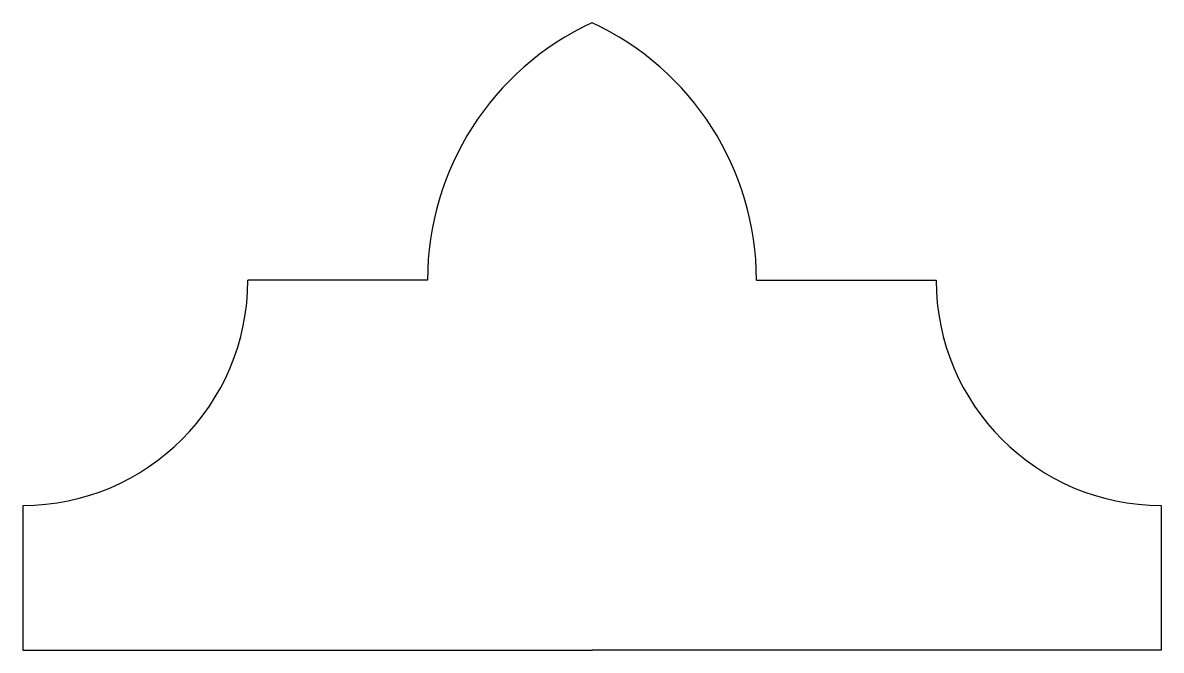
# Model space of a CAD drawing. Extents: x -16.2 to 16.2, y 0 to 17.9.
import ezdxf

# ---------------------------------------------------------------- set-up
doc = ezdxf.new("R2010")
doc.units = 0
doc.layers.add('MODELSKETCH_VISIBLE', color=7, linetype='CONTINUOUS')

msp = doc.modelspace()

# ---------------------------------------------------------------- linework, layer by layer
at = {"layer": 'MODELSKETCH_VISIBLE'}
for p, q in [((-4.683, 10.531), (-9.798, 10.531)), ((4.683, 10.531), (9.798, 10.531)), ((-16.208, 4.121), (-16.208, 0)), ((16.208, 4.121), (16.208, 0)), ((-16.208, 0), (0, 0)), ((16.208, 0), (0, 0))]:
    msp.add_line(p, q, dxfattribs=at)
for centre, radius, start, end in [((3.388, 10.531), 8.071, 114.8205, 180), ((-3.388, 10.531), 8.071, 0, 65.1795), ((-16.208, 10.531), 6.41, 270, 0), ((16.208, 10.531), 6.41, 180, 270)]:
    msp.add_arc(centre, radius, start, end, dxfattribs=at)

doc.saveas('drawing.dxf')
